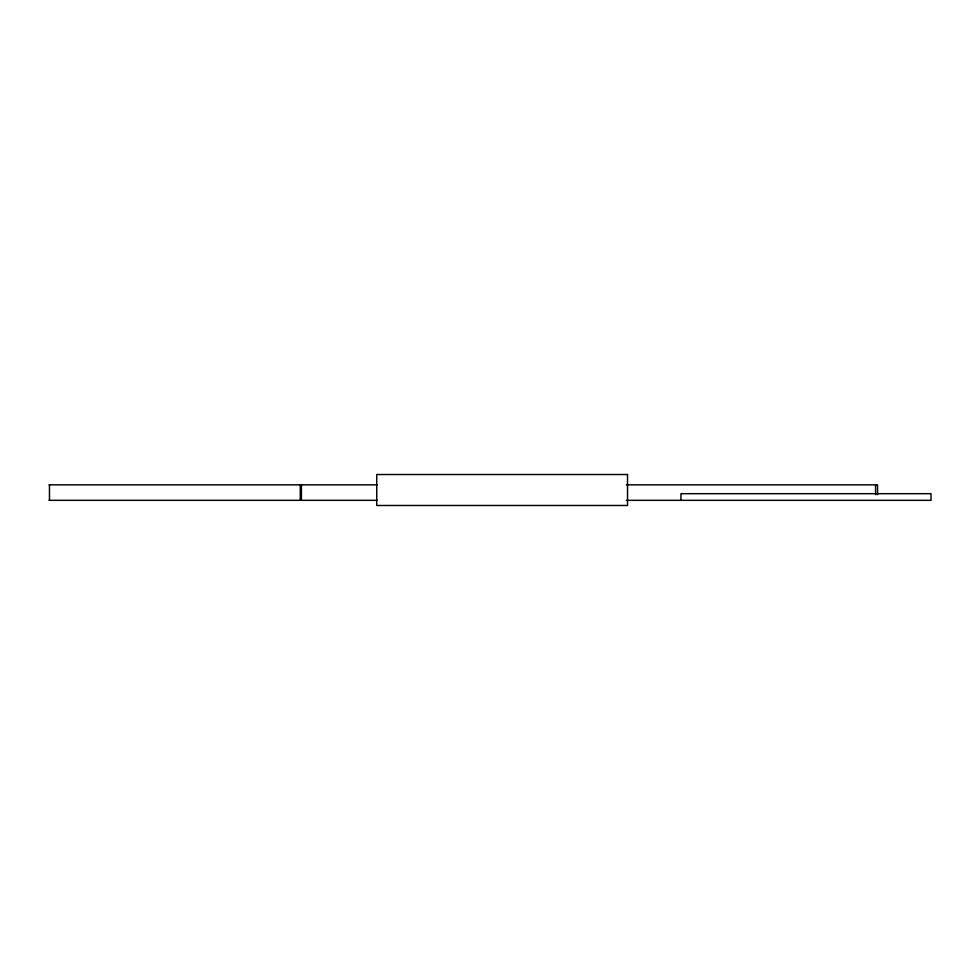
<?xml version="1.0" encoding="UTF-8"?>
<svg xmlns="http://www.w3.org/2000/svg" width="980" height="980" viewBox="0 0 980 980"><rect width="100%" height="100%" fill="white"/><g stroke="black" fill="none" stroke-linecap="round" stroke-linejoin="round"><path stroke-width="1.47" d="M49 484.843L377.055 484.843M626.33 484.843L877.578 484.843L877.578 494.692M49 500.327L377.055 500.327M626.33 500.327L931 500.327L931 493.687L680.953 493.687L680.953 500.327M875.581 484.843L875.581 494.692M301.411 484.843L301.411 500.327M300.26 484.843L300.26 500.327M49.478 484.843L49.478 500.327M627.531 474.516L376.749 474.516L376.749 505.484L627.531 505.484L627.531 474.516"/></g></svg>
